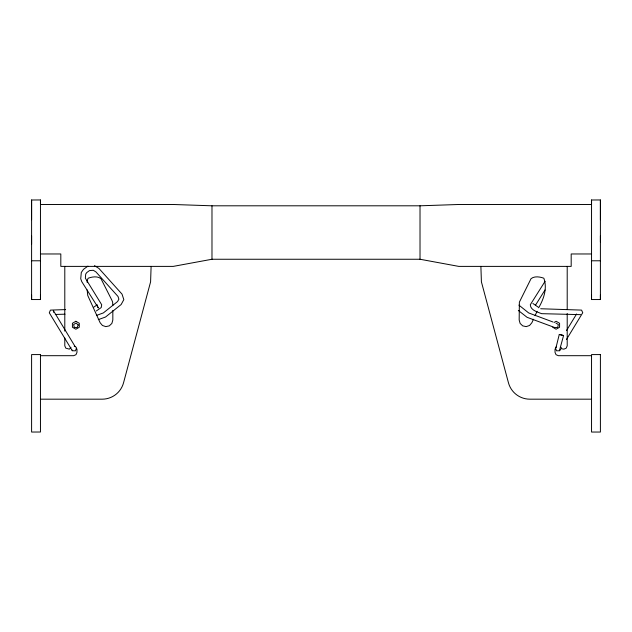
<?xml version="1.0" encoding="UTF-8"?>
<svg xmlns="http://www.w3.org/2000/svg" width="632" height="632" viewBox="0 0 632 632"><rect width="100%" height="100%" fill="white"/><g stroke="black" fill="none" stroke-linecap="round" stroke-linejoin="round"><path stroke-width="0.95" d="M40.456 295.089L40.456 299.544L31.6 299.544L31.6 295.089M31.6 244.181L31.6 235.886M31.6 219.707L31.6 199.996L40.456 199.957L40.456 299.544M40.456 204.089L40.456 199.996M64.796 331.128L64.796 266.388M600.4 295.089L600.4 299.544L591.544 299.544L591.544 295.089M591.544 204.089L591.544 199.996L600.4 199.957L600.4 299.544M600.4 241.961L600.4 235.886M600.4 219.707L600.4 199.996M555.986 347.624L559.281 334.447L563.578 335.529L559.431 350.705M76.448 348.177L75.437 350.847L72.301 350.713L49.288 312.785L50.442 310.107L65.617 309.593M533.455 319.231L531.86 322.747L529.569 325.472L526.203 326.625L522.719 325.875L520.128 323.434L519.172 319.997L519.378 302.143L531.038 278.68C534.411 275.868 540.052 276.784 543.844 278.23C547.494 288.216 543.773 299.015 538.654 307.792M535.059 315.708L537.058 311.307M556.302 346.723L555.03 349.267L555.03 352.372L556.034 354.686L558.348 355.69L591.544 355.69M70.981 347.3L69.394 349.156L65.799 348.161L64.796 345.838L64.796 337.994M576.597 313.97L566.485 330.591M566.406 339.597L582.751 312.706L581.558 310.107L540.668 308.748M545.1 281.295L530.295 304.758C530.39 310.13 537.548 312.097 541.663 313.67L580.642 314.649M545.021 289.977L535.407 305.311M560.837 348.975L559.699 350.713L556.563 350.847L555.552 348.177M87.935 266.127L83.511 269.303L81.299 272.463L80.73 278.752L81.773 281.667L98.371 307.966L97.115 305.39M93.907 307.073L97.257 304.743M96.348 310.944L101.207 307.571L101.705 304.758L85.344 278.159L85.707 274.091L86.781 272.558L89.554 270.567L93.315 270.291L95.969 271.942L118.002 296.455L118.887 299.173L117.591 301.543L103.316 312.951L96.57 315.384M554.082 322.47L556.152 321.285L559.581 323.284L559.565 327.257L556.121 329.225L552.692 327.226M98.3 319.626L105.512 317.027L121.139 304.537L123.825 299.631L122.031 294.133L98.916 268.426L94.46 265.645M591.544 253.969L571.186 253.969L571.186 266.388L458.753 266.388L420.019 259.254L211.981 259.254L173.247 266.388L60.814 266.388L60.814 253.969L40.456 253.969M55.308 314.452L65.001 314.191M40.456 204.492L173.247 204.492L211.981 205.803L420.019 205.803L458.753 204.492L591.544 204.492M31.6 260.787L40.456 260.787M591.544 260.787L600.4 260.787M40.456 355.69L73.652 355.69L75.966 354.686L76.97 352.372L76.97 349.267L75.698 346.723L74.244 346.241M40.456 399.179L102.171 399.179A22.136 22.136 0 0 0 123.548 382.779L150.59 281.856L151.111 266.388M591.544 399.179L529.829 399.179A22.136 22.136 0 0 1 508.452 382.779L481.41 281.856L480.889 266.388M563.578 335.529L559.281 334.447M552.945 321.98L528.684 312.951L518.896 305.106M555.931 323.078L558.38 324.564L557.724 327.352L554.872 327.589L527.064 317.303L518.319 310.454M532.91 303.471L538.093 307.073M72.04 350.033L72.569 350.705M75.105 346.534L53.325 310.51L53.665 312.311M561.019 347.3L561.761 348.777L563.878 349.156L566.201 348.161L567.204 345.838L567.204 313.472M591.544 199.957L591.544 299.544M567.204 266.388L567.204 309.546M420.019 205.803L420.019 259.254M211.981 205.803L211.981 259.254M112.828 305.596L112.622 302.143L111.872 300.208L100.962 278.68C97.589 275.868 91.948 276.784 88.156 278.23L87.153 280.553L87.153 282.425M112.828 310.399L112.828 319.997L111.872 323.434L109.281 325.875L105.797 326.625L102.431 325.472L100.14 322.747L87.745 295.468L87.153 289.914M31.6 199.957L31.6 299.544M78.234 324.951L77.128 327.589L74.276 327.352L73.62 324.564L76.069 323.078L78.234 324.951M75.848 321.285L72.419 323.284L72.435 327.257L75.88 329.225L79.308 327.226L79.292 323.26L75.848 321.285M40.456 354.584L31.6 354.584L31.6 432.043L40.456 432.012L40.456 354.584M600.4 354.584L591.544 354.584L591.544 432.043L600.4 432.043L600.4 354.584"/></g></svg>
